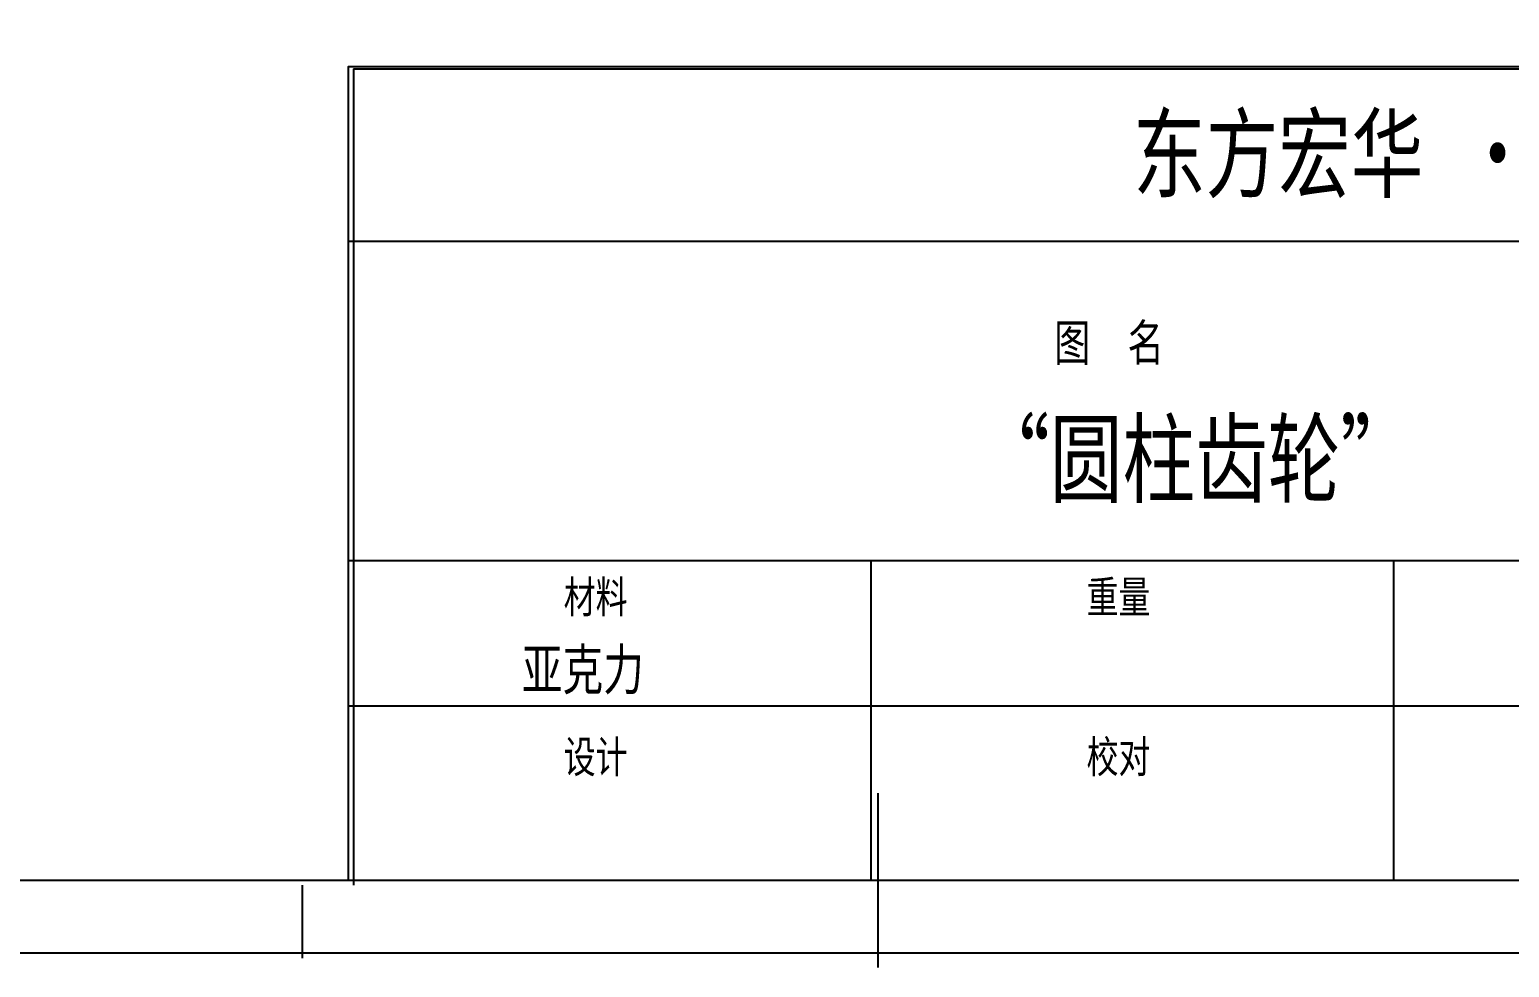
# Model space of a CAD drawing. Header units: millimetres. Extents: x -1 to 297, y -1 to 211.
# Drawn here: x 89.8 to 191.3, y -0.6 to 63.7 of the extents above; entities that cross this region are included whole.
import ezdxf

# ---------------------------------------------------------------- set-up
doc = ezdxf.new("R2010")
doc.units = ezdxf.units.MM
doc.layers.add('图框', color=7, linetype='Continuous')
doc.styles.get("Standard").update_dxf_attribs({"font": 'hyswlongfangsong.ttf'})

# ---------------------------------------------------------------- blocks, each defined once
blk = doc.blocks.new('HH_FRAME_A4')
at = {"layer": 'HH_TITLE'}
for p, q in [((112, 50), (292, 50)), ((112, 28), (292, 28)), ((148, 18), (148, 28)), ((184, 18), (184, 28)), ((112, 18), (292, 18)), ((148, 6), (148, 18)), ((184, 6), (184, 18)), ((148.5, 0), (148.5, 12)), ((142.5, 6), (154.5, 6))]:
    blk.add_line(p, q, dxfattribs=at)
for points in [[(0, 1), (297, 1), (297, 211), (0, 211)], [(25, 6), (292, 6), (292, 206), (25, 206)], [(112, 6), (292, 6), (292, 62), (112, 62)]]:
    blk.add_lwpolyline(points, close=True, dxfattribs=at)
for s, height, p in [('东方宏华 · 钻机电控', 5, (166.04, 53.5)), ('图  名', 2.5, (160.61, 41.75)), ('材料', 2.2, (126.84, 24.4)), ('重量', 2.2, (162.84, 24.4)), ('设计', 2.2, (126.84, 13.4)), ('校对', 2.2, (162.84, 13.4))]:
    blk.add_text(s, height=height, dxfattribs=at).set_placement(p)
for tag, p, height in [('SCALE', (267.53, 43), 3), ('TITLE', (155.21, 32.5), 5), ('DWG_NO', (230.45, 33.25), 3.5), ('STAGE', (267.53, 32), 3), ('MATERIAL', (123.96, 19.1), 2.8), ('WEIGHT', (159.96, 19.1), 2.8), ('VERSION', (195.96, 19.1), 2.8), ('DATE', (231.96, 19.1), 2.8), ('SHEET', (267.96, 19.1), 2.8), ('DESIGN', (123.96, 8.1), 2.8), ('CHECKED', (159.96, 8.1), 2.8), ('REVIEWED', (195.96, 8.1), 2.8), ('APPROVED', (231.96, 8.1), 2.8), ('COUNTERSIGN', (267.96, 8.1), 2.8)]:
    blk.add_attdef(tag, p, '', height=height, dxfattribs=at)

msp = doc.modelspace()

# ---------------------------------------------------------------- linework, layer by layer
at = {"layer": '图框', "lineweight": 25}
for q in [(112, 5), (292, 61)]:
    msp.add_line((112, 61), q, dxfattribs=at)
at = {"layer": '图框'}
msp.add_line((108.5, 0), (108.5, 5), dxfattribs=at)

# ---------------------------------------------------------------- block references
ref = msp.add_blockref('HH_FRAME_A4', (0, -0.644), dxfattribs=dict(xscale=0.9966442953020134, yscale=0.9966442953020134))
ref.add_attrib('TITLE', '“圆柱齿轮”', (154.693, 31.747), dxfattribs={"layer": 'HH_TITLE', "height": 4.9832})
ref.add_attrib('MATERIAL', '亚克力', (123.544, 18.392), dxfattribs={"layer": 'HH_TITLE', "height": 2.7906})

doc.saveas('drawing.dxf')
